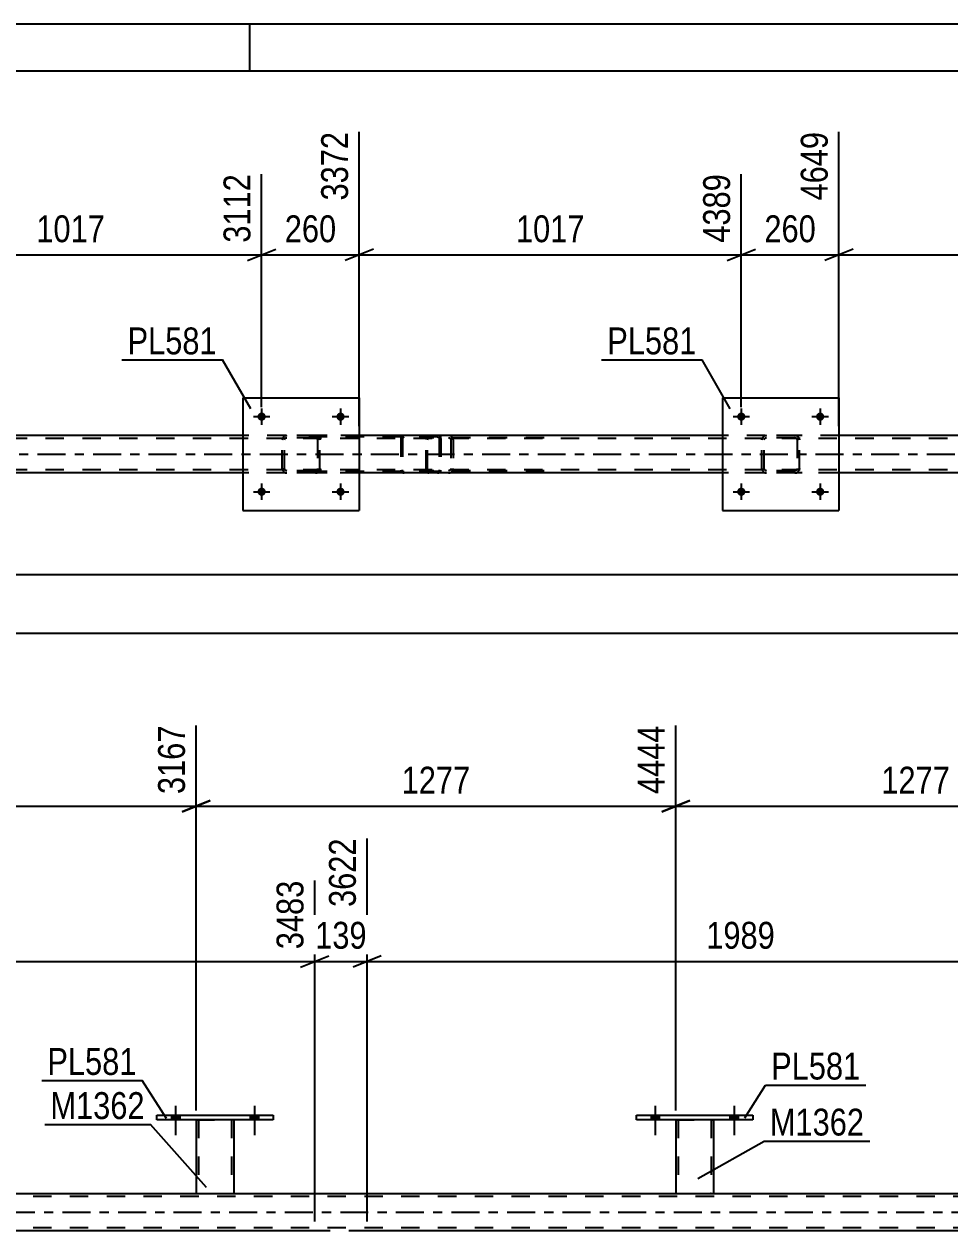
# Model space of a CAD drawing. Header units: millimetres. Extents: x 0 to 841, y 0 to 594.
# Drawn here: x 187 to 285.6, y 465.4 to 594 of the extents above; entities that cross this region are included whole.
import ezdxf

# ---------------------------------------------------------------- set-up
doc = ezdxf.new("R2010")
doc.units = ezdxf.units.MM
doc.linetypes.add('DXK_LINE_DOT2', pattern=[3.9198, 1.9599, -1.9599])
doc.linetypes.add('DXK_LINE_DOT3', pattern=[5.9187, 2.979, -0.9799, 0.9799, -0.9799])
doc.styles.add('Arial Narrow', font='ARIALN.TTF', dxfattribs={"height": 0.2})

# ---------------------------------------------------------------- blocks, each defined once
blk = doc.blocks.new('Unknown-318885092-1133')
at = {"color": 5, "linetype": 'Continuous'}
for p, q in [((841, 594), (0, 594)), ((211, 589), (211, 594)), ((836, 589), (5, 589))]:
    blk.add_line(p, q, dxfattribs=at)
blk = doc.blocks.new('Part-318885092-2920 - 2837')
at = {"color": 7, "linetype": 'DXK_LINE_DOT2'}
for p, q in [((265.55, 549.69), (265.59, 549.87)), ((265.59, 549.87), (265.55, 549.69)), ((265.55, 546.65), (265.55, 549.69)), ((265.79, 549.69), (265.81, 549.78)), ((265.79, 546.65), (265.79, 549.69)), ((265.81, 549.78), (265.86, 549.86)), ((265.85, 550.13), (266.03, 550.17)), ((266.03, 550.17), (265.85, 550.13)), ((265.86, 549.86), (265.94, 549.91)), ((265.94, 549.91), (266.03, 549.93)), ((269.07, 550.17), (266.03, 550.17)), ((269.07, 549.93), (266.03, 549.93)), ((269.07, 550.17), (269.25, 550.13)), ((269.25, 550.13), (269.07, 550.17)), ((269.07, 549.93), (269.16, 549.91)), ((269.16, 549.91), (269.24, 549.86)), ((269.24, 549.86), (269.29, 549.78)), ((269.29, 549.78), (269.31, 549.69)), ((269.31, 549.69), (269.31, 546.65)), ((269.51, 549.87), (269.55, 549.69)), ((269.55, 549.69), (269.51, 549.87)), ((269.55, 546.65), (269.55, 549.69)), ((265.59, 546.46), (265.55, 546.65)), ((265.55, 546.65), (265.59, 546.46)), ((265.81, 546.55), (265.79, 546.65)), ((265.86, 546.48), (265.81, 546.55)), ((269.29, 546.55), (269.24, 546.48)), ((269.31, 546.65), (269.29, 546.55)), ((269.55, 546.65), (269.51, 546.46)), ((269.51, 546.46), (269.55, 546.65)), ((266.03, 546.17), (265.85, 546.2)), ((265.85, 546.2), (266.03, 546.17)), ((265.94, 546.42), (265.86, 546.48)), ((266.03, 546.41), (265.94, 546.42)), ((269.07, 546.41), (266.03, 546.41)), ((269.07, 546.17), (266.03, 546.17)), ((269.16, 546.42), (269.07, 546.41)), ((269.25, 546.2), (269.07, 546.17)), ((269.07, 546.17), (269.25, 546.2)), ((269.24, 546.48), (269.16, 546.42))]:
    blk.add_line(p, q, dxfattribs=at)
at = {"color": 7, "linetype": 'DXK_LINE_DOT3'}
blk.add_line((267.55, 548.17), (267.55, 548.17), dxfattribs=at)
at = {"color": 7, "linetype": 'DXK_LINE_DOT2'}
for centre, start, end in [((266.03, 549.69), 112.5, 157.5), ((266.03, 549.69), 112.5, 157.5), ((269.07, 549.69), 22.5, 67.5), ((269.07, 549.69), 22.5, 67.5), ((266.03, 546.65), 202.5, 247.5), ((266.03, 546.65), 202.5, 247.5), ((269.07, 546.65), 292.5, 337.5), ((269.07, 546.65), 292.5, 337.5)]:
    blk.add_arc(centre, 0.48, start, end, dxfattribs=at)
blk = doc.blocks.new('Part-318885092-2925 - 2837')
at = {"color": 2, "linetype": 'Continuous'}
for p, q in [((261.35, 554.17), (261.35, 542.17)), ((261.35, 554.17), (273.75, 554.17)), ((273.75, 554.17), (273.75, 542.17)), ((261.35, 542.17), (273.75, 542.17))]:
    blk.add_line(p, q, dxfattribs=at)
blk = doc.blocks.new('Part-318885092-2926 - 2837')
at = {"color": 7, "linetype": 'DXK_LINE_DOT2'}
for p, q in [((214.47, 549.69), (214.51, 549.87)), ((214.51, 549.87), (214.47, 549.69)), ((214.47, 546.65), (214.47, 549.69)), ((214.71, 549.69), (214.73, 549.78)), ((214.71, 546.65), (214.71, 549.69)), ((214.73, 549.78), (214.78, 549.86)), ((214.76, 550.13), (214.95, 550.17)), ((214.95, 550.17), (214.76, 550.13)), ((214.78, 549.86), (214.86, 549.91)), ((214.86, 549.91), (214.95, 549.93)), ((217.99, 550.17), (214.95, 550.17)), ((217.99, 549.93), (214.95, 549.93)), ((217.99, 550.17), (218.17, 550.13)), ((218.17, 550.13), (217.99, 550.17)), ((217.99, 549.93), (218.08, 549.91)), ((218.08, 549.91), (218.16, 549.86)), ((218.16, 549.86), (218.21, 549.78)), ((218.21, 549.78), (218.23, 549.69)), ((218.23, 549.69), (218.23, 546.65)), ((218.43, 549.87), (218.47, 549.69)), ((218.47, 549.69), (218.43, 549.87)), ((218.47, 546.65), (218.47, 549.69)), ((214.51, 546.46), (214.47, 546.65)), ((214.47, 546.65), (214.51, 546.46)), ((214.73, 546.55), (214.71, 546.65)), ((214.78, 546.48), (214.73, 546.55)), ((218.21, 546.55), (218.16, 546.48)), ((218.23, 546.65), (218.21, 546.55)), ((218.47, 546.65), (218.43, 546.46)), ((218.43, 546.46), (218.47, 546.65)), ((214.95, 546.17), (214.76, 546.2)), ((214.76, 546.2), (214.95, 546.17)), ((214.86, 546.42), (214.78, 546.48)), ((214.95, 546.41), (214.86, 546.42)), ((217.99, 546.41), (214.95, 546.41)), ((217.99, 546.17), (214.95, 546.17)), ((218.08, 546.42), (217.99, 546.41)), ((218.17, 546.2), (217.99, 546.17)), ((217.99, 546.17), (218.17, 546.2)), ((218.16, 546.48), (218.08, 546.42))]:
    blk.add_line(p, q, dxfattribs=at)
at = {"color": 7, "linetype": 'DXK_LINE_DOT3'}
blk.add_line((216.47, 548.17), (216.47, 548.17), dxfattribs=at)
at = {"color": 7, "linetype": 'DXK_LINE_DOT2'}
for centre, start, end in [((214.95, 549.69), 112.5, 157.5), ((214.95, 549.69), 112.5, 157.5), ((217.99, 549.69), 22.5, 67.5), ((217.99, 549.69), 22.5, 67.5), ((214.95, 546.65), 202.5, 247.5), ((214.95, 546.65), 202.5, 247.5), ((217.99, 546.65), 292.5, 337.5), ((217.99, 546.65), 292.5, 337.5)]:
    blk.add_arc(centre, 0.48, start, end, dxfattribs=at)
blk = doc.blocks.new('Part-318885092-2931 - 2837')
at = {"color": 2, "linetype": 'Continuous'}
for p, q in [((210.27, 554.17), (210.27, 542.17)), ((210.27, 554.17), (222.67, 554.17)), ((222.67, 554.17), (222.67, 542.17)), ((210.27, 542.17), (222.67, 542.17))]:
    blk.add_line(p, q, dxfattribs=at)
blk = doc.blocks.new('Bolt-318885092-2889 - 2837')
at = {"linetype": 'Continuous'}
for points in [[(263.79, 544.17, -1), (262.91, 544.17, -1)], [(272.19, 544.17, -1), (271.31, 544.17, -1)]]:
    blk.add_hatch(color=1, dxfattribs=at).paths.add_polyline_path(points)
at = {"color": 1, "linetype": 'Continuous'}
for p, q in [((262.47, 544.17), (264.23, 544.17)), ((263.35, 545.05), (263.35, 543.29)), ((270.87, 544.17), (272.63, 544.17)), ((271.75, 545.05), (271.75, 543.29))]:
    blk.add_line(p, q, dxfattribs=at)
blk = doc.blocks.new('Bolt-318885092-2890 - 2837')
at = {"linetype": 'Continuous'}
for points in [[(263.79, 552.17, -1), (262.91, 552.17, -1)], [(272.19, 552.17, -1), (271.31, 552.17, -1)]]:
    blk.add_hatch(color=1, dxfattribs=at).paths.add_polyline_path(points)
at = {"color": 1, "linetype": 'Continuous'}
for p, q in [((263.35, 553.05), (263.35, 551.29)), ((271.75, 553.05), (271.75, 551.29)), ((262.47, 552.17), (264.23, 552.17)), ((270.87, 552.17), (272.63, 552.17))]:
    blk.add_line(p, q, dxfattribs=at)
blk = doc.blocks.new('Bolt-318885092-2891 - 2837')
at = {"linetype": 'Continuous'}
for points in [[(212.71, 544.17, -1), (211.83, 544.17, -1)], [(221.11, 544.17, -1), (220.23, 544.17, -1)]]:
    blk.add_hatch(color=1, dxfattribs=at).paths.add_polyline_path(points)
at = {"color": 1, "linetype": 'Continuous'}
for p, q in [((211.39, 544.17), (213.15, 544.17)), ((212.27, 545.05), (212.27, 543.29)), ((219.79, 544.17), (221.55, 544.17)), ((220.67, 545.05), (220.67, 543.29))]:
    blk.add_line(p, q, dxfattribs=at)
blk = doc.blocks.new('Bolt-318885092-2892 - 2837')
at = {"linetype": 'Continuous'}
for points in [[(212.71, 552.17, -1), (211.83, 552.17, -1)], [(221.11, 552.17, -1), (220.23, 552.17, -1)]]:
    blk.add_hatch(color=1, dxfattribs=at).paths.add_polyline_path(points)
at = {"color": 1, "linetype": 'Continuous'}
for p, q in [((212.27, 553.05), (212.27, 551.29)), ((220.67, 553.05), (220.67, 551.29)), ((211.39, 552.17), (213.15, 552.17)), ((219.79, 552.17), (221.55, 552.17))]:
    blk.add_line(p, q, dxfattribs=at)
blk = doc.blocks.new('Part-318885092-2957 - 2837')
at = {"color": 7, "linetype": 'DXK_LINE_DOT2'}
for p, q in [((231.01, 550.17), (215.53, 550.17)), ((231.01, 550.01), (215.53, 550.01)), ((227.12, 549.97), (227.09, 549.85)), ((227.09, 549.85), (227.09, 546.49)), ((227.26, 549.85), (227.28, 549.91)), ((227.26, 549.85), (227.26, 546.49)), ((227.28, 549.91), (227.31, 549.96)), ((227.43, 550.17), (227.3, 550.14)), ((227.31, 549.96), (227.37, 549.99)), ((227.37, 549.99), (227.43, 550.01)), ((231.14, 550.14), (231.01, 550.17)), ((231.01, 550.01), (231.07, 549.99)), ((231.07, 549.99), (231.1, 549.98)), ((231.1, 549.98), (231.13, 549.96)), ((231.13, 549.96), (231.17, 549.91)), ((231.17, 549.91), (231.18, 549.85)), ((231.18, 549.85), (231.18, 546.49)), ((231.35, 549.85), (231.32, 549.97)), ((231.35, 549.85), (231.35, 546.49)), ((231.01, 546.33), (215.53, 546.33)), ((231.01, 546.17), (215.53, 546.17)), ((227.09, 546.49), (227.12, 546.36)), ((227.28, 546.43), (227.26, 546.49)), ((227.31, 546.37), (227.28, 546.43)), ((227.3, 546.19), (227.43, 546.17)), ((227.31, 546.37), (227.34, 546.35)), ((227.34, 546.35), (227.37, 546.34)), ((227.37, 546.34), (227.43, 546.33)), ((231.07, 546.34), (231.01, 546.33)), ((231.01, 546.17), (231.14, 546.19)), ((231.13, 546.37), (231.07, 546.34)), ((231.17, 546.43), (231.13, 546.37)), ((231.18, 546.49), (231.17, 546.43)), ((231.32, 546.36), (231.35, 546.49))]:
    blk.add_line(p, q, dxfattribs=at)
for centre, start, end in [((227.42, 549.83), 110.7583, 155.68), ((231.02, 549.83), 24.32, 69.2417), ((227.42, 546.5), 204.32, 249.2417), ((231.02, 546.5), 290.7583, 335.68)]:
    blk.add_arc(centre, 0.331, start, end, dxfattribs=at)
blk = doc.blocks.new('Part-318885092-2997 - 2837')
at = {"color": 7, "linetype": 'DXK_LINE_DOT2'}
for p, q in [((229.82, 549.87), (229.8, 549.69)), ((229.8, 546.65), (229.8, 549.69)), ((229.88, 550.03), (229.82, 549.87)), ((229.97, 550.13), (229.88, 550.03)), ((229.94, 549.69), (229.95, 549.78)), ((229.94, 546.65), (229.94, 549.69)), ((229.95, 549.78), (229.98, 549.86)), ((230.07, 550.17), (229.97, 550.13)), ((229.98, 549.86), (230.02, 549.91)), ((230.02, 549.91), (230.07, 549.93)), ((242.35, 550.17), (230.07, 550.17)), ((242.35, 549.93), (230.07, 549.93)), ((231.35, 549.93), (231.35, 550.17)), ((232.36, 550.13), (232.16, 550.17)), ((232.16, 549.93), (232.26, 549.91)), ((232.26, 549.91), (232.34, 549.86)), ((232.34, 549.86), (232.4, 549.78)), ((232.4, 549.78), (232.42, 549.69)), ((232.42, 549.69), (232.42, 546.65)), ((232.65, 549.77), (232.63, 549.87)), ((232.67, 549.69), (232.65, 549.77)), ((232.67, 549.69), (232.67, 546.65)), ((229.82, 546.46), (229.8, 546.65)), ((229.95, 546.55), (229.94, 546.65)), ((229.98, 546.48), (229.95, 546.55)), ((232.4, 546.55), (232.34, 546.48)), ((232.42, 546.65), (232.4, 546.55)), ((232.63, 546.46), (232.65, 546.56)), ((232.65, 546.56), (232.67, 546.65)), ((229.87, 546.34), (229.82, 546.46)), ((229.88, 546.31), (229.87, 546.34)), ((229.88, 546.31), (229.97, 546.2)), ((229.97, 546.2), (230.07, 546.17)), ((230.02, 546.42), (229.98, 546.48)), ((230.07, 546.41), (230.02, 546.42)), ((242.35, 546.41), (230.07, 546.41)), ((242.35, 546.17), (230.07, 546.17)), ((231.35, 546.17), (231.35, 546.41)), ((232.26, 546.42), (232.16, 546.41)), ((232.16, 546.17), (232.36, 546.2)), ((232.34, 546.48), (232.26, 546.42))]:
    blk.add_line(p, q, dxfattribs=at)
for centre, start, end in [((232.18, 549.67), 23.8494, 68.8059), ((232.18, 546.66), 291.1941, 336.1506)]:
    blk.add_arc(centre, 0.492, start, end, dxfattribs=at)
blk = doc.blocks.new('Part-318885092-3047 - 2837')
at = {"color": 7, "linetype": 'DXK_LINE_DOT2'}
for p, q in [((751.75, 549.85), (87.78, 549.85)), ((222.67, 550.17), (210.27, 550.17)), ((273.75, 550.17), (261.35, 550.17)), ((751.75, 546.49), (87.78, 546.49)), ((751.75, 546.17), (108.11, 546.17)), ((222.67, 546.17), (210.27, 546.17)), ((273.75, 546.17), (261.35, 546.17))]:
    blk.add_line(p, q, dxfattribs=at)
at = {"color": 2, "linetype": 'Continuous'}
for p, q in [((210.27, 550.17), (171.59, 550.17)), ((261.35, 550.17), (222.67, 550.17)), ((312.43, 550.17), (273.75, 550.17)), ((210.27, 546.17), (171.59, 546.17)), ((261.35, 546.17), (222.67, 546.17)), ((312.43, 546.17), (273.75, 546.17))]:
    blk.add_line(p, q, dxfattribs=at)
at = {"color": 7, "linetype": 'DXK_LINE_DOT3'}
blk.add_line((87.78, 548.17), (751.75, 548.17), dxfattribs=at)
blk = doc.blocks.new('Part-318885092-4238 - 3819')
at = {"color": 2, "linetype": 'Continuous'}
for p, q in [((252.18, 477.72), (264.58, 477.72)), ((252.18, 477.24), (252.18, 477.72)), ((264.58, 477.24), (252.18, 477.24)), ((264.58, 477.72), (264.58, 477.24))]:
    blk.add_line(p, q, dxfattribs=at)
blk = doc.blocks.new('Bolt-318885092-4096 - 3819')
at = {"linetype": 'Continuous'}
for points in [[(202.66, 477.24), (203.54, 477.24), (203.54, 477.72), (202.66, 477.72)], [(211.06, 477.24), (211.94, 477.24), (211.94, 477.72), (211.06, 477.72)]]:
    blk.add_hatch(color=1, dxfattribs=at).paths.add_polyline_path(points)
at = {"color": 1, "linetype": 'Continuous'}
for p, q in [((203.1, 478.72), (203.1, 475.6)), ((211.5, 478.72), (211.5, 475.6)), ((202.66, 477.72), (202.66, 477.24)), ((203.54, 477.72), (203.54, 477.24)), ((211.06, 477.72), (211.06, 477.24)), ((211.94, 477.72), (211.94, 477.24))]:
    blk.add_line(p, q, dxfattribs=at)
blk = doc.blocks.new('Part-318885092-3886 - 3819')
at = {"color": 2, "linetype": 'Continuous'}
for p, q in [((78.6, 469.4), (742.58, 469.4)), ((217.92, 465.4), (138.36, 465.4)), ((303.06, 465.4), (223.5, 465.4))]:
    blk.add_line(p, q, dxfattribs=at)
at = {"color": 7, "linetype": 'DXK_LINE_DOT2'}
for p, q in [((742.58, 469.08), (78.6, 469.08)), ((742.58, 465.72), (78.6, 465.72)), ((223.5, 465.4), (217.92, 465.4))]:
    blk.add_line(p, q, dxfattribs=at)
at = {"color": 7, "linetype": 'DXK_LINE_DOT3'}
blk.add_line((78.6, 467.4), (742.58, 467.4), dxfattribs=at)
blk = doc.blocks.new('Part-318885092-4061 - 3819')
at = {"color": 2, "linetype": 'Continuous'}
for p, q in [((256.38, 477.24), (256.38, 469.4)), ((260.38, 477.24), (260.38, 469.4)), ((256.38, 469.4), (260.38, 469.4))]:
    blk.add_line(p, q, dxfattribs=at)
at = {"color": 7, "linetype": 'DXK_LINE_DOT2'}
for p, q in [((256.38, 477.24), (260.38, 477.24)), ((256.38, 477.24), (256.38, 477.24)), ((256.38, 477.24), (256.38, 477.24)), ((256.62, 477.24), (256.62, 469.4)), ((260.14, 477.24), (260.14, 469.4)), ((260.38, 477.24), (260.38, 477.24)), ((260.38, 477.24), (260.38, 477.24)), ((260.12, 469.4), (260.08, 469.4)), ((260.08, 469.4), (260.12, 469.4)), ((260.14, 469.4), (260.12, 469.4)), ((260.12, 469.4), (260.14, 469.4))]:
    blk.add_line(p, q, dxfattribs=at)
blk = doc.blocks.new('Bolt-318885092-4077 - 3819')
at = {"linetype": 'Continuous'}
for points in [[(202.66, 477.24), (203.54, 477.24), (203.54, 477.72), (202.66, 477.72)], [(211.06, 477.24), (211.94, 477.24), (211.94, 477.72), (211.06, 477.72)]]:
    blk.add_hatch(color=1, dxfattribs=at).paths.add_polyline_path(points)
at = {"color": 1, "linetype": 'Continuous'}
for p, q in [((203.1, 478.72), (203.1, 475.6)), ((211.5, 478.72), (211.5, 475.6)), ((202.66, 477.72), (202.66, 477.24)), ((203.54, 477.72), (203.54, 477.24)), ((211.06, 477.72), (211.06, 477.24)), ((211.94, 477.72), (211.94, 477.24))]:
    blk.add_line(p, q, dxfattribs=at)
blk = doc.blocks.new('Part-318885092-4207 - 3819')
at = {"color": 2, "linetype": 'Continuous'}
for p, q in [((205.3, 477.24), (205.3, 469.4)), ((209.3, 477.24), (209.3, 469.4)), ((205.3, 469.4), (209.3, 469.4))]:
    blk.add_line(p, q, dxfattribs=at)
at = {"color": 7, "linetype": 'DXK_LINE_DOT2'}
for p, q in [((205.3, 477.24), (209.3, 477.24)), ((205.3, 477.24), (205.3, 477.24)), ((205.3, 477.24), (205.3, 477.24)), ((205.54, 477.24), (205.54, 469.4)), ((209.06, 477.24), (209.06, 469.4)), ((209.3, 477.24), (209.3, 477.24)), ((209.3, 477.24), (209.3, 477.24)), ((209, 469.4), (209.04, 469.4)), ((209, 469.4), (209.04, 469.4)), ((209.04, 469.4), (209.06, 469.4)), ((209.04, 469.4), (209.06, 469.4))]:
    blk.add_line(p, q, dxfattribs=at)
blk = doc.blocks.new('Part-318885092-4212 - 3819')
at = {"color": 2, "linetype": 'Continuous'}
for p, q in [((201.1, 477.72), (213.5, 477.72)), ((201.1, 477.24), (201.1, 477.72)), ((213.5, 477.24), (201.1, 477.24)), ((213.5, 477.72), (213.5, 477.24))]:
    blk.add_line(p, q, dxfattribs=at)
blk = doc.blocks.new('Bolt-318885092-4250 - 3819')
at = {"linetype": 'Continuous'}
for points in [[(253.74, 477.24), (254.62, 477.24), (254.62, 477.72), (253.74, 477.72)], [(262.14, 477.24), (263.02, 477.24), (263.02, 477.72), (262.14, 477.72)]]:
    blk.add_hatch(color=1, dxfattribs=at).paths.add_polyline_path(points)
at = {"color": 1, "linetype": 'Continuous'}
for p, q in [((254.18, 478.72), (254.18, 475.6)), ((262.58, 478.72), (262.58, 475.6)), ((253.74, 477.72), (253.74, 477.24)), ((254.62, 477.72), (254.62, 477.24)), ((262.14, 477.72), (262.14, 477.24)), ((263.02, 477.72), (263.02, 477.24))]:
    blk.add_line(p, q, dxfattribs=at)
blk = doc.blocks.new('Bolt-318885092-4251 - 3819')
at = {"linetype": 'Continuous'}
for points in [[(253.74, 477.24), (254.62, 477.24), (254.62, 477.72), (253.74, 477.72)], [(262.14, 477.24), (263.02, 477.24), (263.02, 477.72), (262.14, 477.72)]]:
    blk.add_hatch(color=1, dxfattribs=at).paths.add_polyline_path(points)
at = {"color": 1, "linetype": 'Continuous'}
for p, q in [((254.18, 478.72), (254.18, 475.6)), ((262.58, 478.72), (262.58, 475.6)), ((253.74, 477.72), (253.74, 477.24)), ((254.62, 477.72), (254.62, 477.24)), ((262.14, 477.72), (262.14, 477.24)), ((263.02, 477.72), (263.02, 477.24))]:
    blk.add_line(p, q, dxfattribs=at)
blk = doc.blocks.new('StraightDimension-318885092-3080 - 2837')
at = {"color": 7, "linetype": 'Continuous'}
blk.add_line((87.14, 529.08), (794.31, 529.08), dxfattribs=at)
blk = doc.blocks.new('StraightDimension-318885092-3557 - 2837')
at = {"color": 7, "linetype": 'Continuous'}
for p, q in [((273.75, 551.17), (273.75, 582.52)), ((314.43, 553.17), (314.43, 578.02)), ((275.25, 570.01), (272.25, 568.81)), ((312.93, 568.81), (315.93, 570.01)), ((273.75, 569.41), (314.43, 569.41))]:
    blk.add_line(p, q, dxfattribs=at)
at = {"color": 0}
blk.add_wipeout([(298.35, 570.16), (298.35, 574.36), (289.83, 574.36), (289.83, 570.16)], dxfattribs=at)
at = {"color": 3, "style": 'Arial Narrow'}
blk.add_text('1017', height=2.863, dxfattribs=at).set_placement((290.43, 570.76))
at = {"color": 0, "linetype": 'Continuous'}
blk.add_wipeout([(313.83, 578.62), (309.63, 578.62), (309.63, 570.11), (313.83, 570.11)], dxfattribs=at)
at = {"color": 3, "linetype": 'Continuous', "style": 'Arial Narrow'}
blk.add_text('5666', height=2.863, rotation=90.0002, dxfattribs=at).set_placement((313.23, 570.71))
blk = doc.blocks.new('StraightDimension-318885092-3477 - 2837')
at = {"color": 7, "linetype": 'Continuous'}
for p, q in [((171.59, 551.17), (171.59, 582.52)), ((212.27, 553.17), (212.27, 578.02)), ((173.09, 570.01), (170.09, 568.81)), ((210.77, 568.81), (213.77, 570.01)), ((171.59, 569.41), (212.27, 569.41))]:
    blk.add_line(p, q, dxfattribs=at)
at = {"color": 0}
blk.add_wipeout([(196.18, 570.16), (196.18, 574.36), (187.67, 574.36), (187.67, 570.16)], dxfattribs=at)
at = {"color": 3, "style": 'Arial Narrow'}
blk.add_text('1017', height=2.863, dxfattribs=at).set_placement((188.27, 570.76))
at = {"color": 0, "linetype": 'Continuous'}
blk.add_wipeout([(211.67, 578.62), (207.47, 578.62), (207.47, 570.11), (211.67, 570.11)], dxfattribs=at)
at = {"color": 3, "linetype": 'Continuous', "style": 'Arial Narrow'}
blk.add_text('3112', height=2.863, rotation=90.0002, dxfattribs=at).set_placement((211.07, 570.71))
blk = doc.blocks.new('StraightDimension-318885092-3497 - 2837')
at = {"color": 7, "linetype": 'Continuous'}
for p, q in [((222.67, 551.17), (222.67, 582.52)), ((212.27, 553.17), (212.27, 578.02)), ((210.77, 568.81), (213.77, 570.01)), ((224.17, 570.01), (221.17, 568.81)), ((212.27, 569.41), (222.67, 569.41))]:
    blk.add_line(p, q, dxfattribs=at)
at = {"color": 0}
blk.add_wipeout([(220.81, 570.16), (220.81, 574.36), (214.13, 574.36), (214.13, 570.16)], dxfattribs=at)
at = {"color": 3, "style": 'Arial Narrow'}
blk.add_text('260', height=2.863, dxfattribs=at).set_placement((214.73, 570.76))
at = {"color": 0, "linetype": 'Continuous'}
blk.add_wipeout([(222.07, 583.12), (217.87, 583.12), (217.87, 574.61), (222.07, 574.61)], dxfattribs=at)
at = {"color": 3, "linetype": 'Continuous', "style": 'Arial Narrow'}
blk.add_text('3372', height=2.863, rotation=90.0002, dxfattribs=at).set_placement((221.47, 575.21))
blk = doc.blocks.new('StraightDimension-318885092-3517 - 2837')
at = {"color": 7, "linetype": 'Continuous'}
for p, q in [((222.67, 551.17), (222.67, 582.52)), ((263.35, 553.17), (263.35, 578.02)), ((224.17, 570.01), (221.17, 568.81)), ((261.85, 568.81), (264.85, 570.01)), ((222.67, 569.41), (263.35, 569.41))]:
    blk.add_line(p, q, dxfattribs=at)
at = {"color": 0}
blk.add_wipeout([(247.27, 570.16), (247.27, 574.36), (238.75, 574.36), (238.75, 570.16)], dxfattribs=at)
at = {"color": 3, "style": 'Arial Narrow'}
blk.add_text('1017', height=2.863, dxfattribs=at).set_placement((239.35, 570.76))
at = {"color": 0, "linetype": 'Continuous'}
blk.add_wipeout([(262.75, 578.62), (258.55, 578.62), (258.55, 570.11), (262.75, 570.11)], dxfattribs=at)
at = {"color": 3, "linetype": 'Continuous', "style": 'Arial Narrow'}
blk.add_text('4389', height=2.863, rotation=90.0002, dxfattribs=at).set_placement((262.15, 570.71))
blk = doc.blocks.new('StraightDimension-318885092-3537 - 2837')
at = {"color": 7, "linetype": 'Continuous'}
for p, q in [((273.75, 551.17), (273.75, 582.52)), ((263.35, 553.17), (263.35, 578.02)), ((261.85, 568.81), (264.85, 570.01)), ((275.25, 570.01), (272.25, 568.81)), ((263.35, 569.41), (273.75, 569.41))]:
    blk.add_line(p, q, dxfattribs=at)
at = {"color": 0}
blk.add_wipeout([(271.89, 570.16), (271.89, 574.36), (265.21, 574.36), (265.21, 570.16)], dxfattribs=at)
at = {"color": 3, "style": 'Arial Narrow'}
blk.add_text('260', height=2.863, dxfattribs=at).set_placement((265.81, 570.76))
at = {"color": 0, "linetype": 'Continuous'}
blk.add_wipeout([(273.15, 583.12), (268.95, 583.12), (268.95, 574.61), (273.15, 574.61)], dxfattribs=at)
at = {"color": 3, "linetype": 'Continuous', "style": 'Arial Narrow'}
blk.add_text('4649', height=2.863, rotation=90.0002, dxfattribs=at).set_placement((272.55, 575.21))
blk = doc.blocks.new('StraightDimension-318885092-3648 - 2837')
at = {"color": 7, "linetype": 'Continuous'}
blk.add_line((87.78, 535.34), (793.67, 535.34), dxfattribs=at)
blk = doc.blocks.new('StraightDimension-318885092-4586 - 3819')
at = {"color": 7, "linetype": 'Continuous'}
for p, q in [((138.36, 466.4), (138.36, 507.23)), ((217.92, 466.4), (217.92, 502.73)), ((139.86, 494.72), (136.86, 493.52)), ((138.36, 494.12), (217.92, 494.12)), ((216.42, 493.52), (219.42, 494.72))]:
    blk.add_line(p, q, dxfattribs=at)
at = {"color": 0}
blk.add_wipeout([(182.4, 494.87), (182.4, 499.07), (173.89, 499.07), (173.89, 494.87)], dxfattribs=at)
at = {"color": 3, "style": 'Arial Narrow'}
blk.add_text('1989', height=2.863, dxfattribs=at).set_placement((174.49, 495.47))
at = {"color": 0, "linetype": 'Continuous'}
blk.add_wipeout([(217.32, 503.33), (213.12, 503.33), (213.12, 494.82), (217.32, 494.82)], dxfattribs=at)
at = {"color": 3, "linetype": 'Continuous', "style": 'Arial Narrow'}
blk.add_text('3483', height=2.863, rotation=90.0002, dxfattribs=at).set_placement((216.72, 495.42))
blk = doc.blocks.new('StraightDimension-318885092-5114 - 3819')
at = {"color": 7, "linetype": 'Continuous'}
for p, q in [((154.22, 478.24), (154.22, 519.26)), ((205.3, 478.24), (205.3, 519.26)), ((155.72, 511.25), (152.72, 510.05)), ((154.22, 510.65), (205.3, 510.65)), ((203.8, 510.05), (206.8, 511.25))]:
    blk.add_line(p, q, dxfattribs=at)
at = {"color": 0}
blk.add_wipeout([(184.01, 511.4), (184.01, 515.6), (175.5, 515.6), (175.5, 511.4)], dxfattribs=at)
at = {"color": 3, "style": 'Arial Narrow'}
blk.add_text('1277', height=2.863, dxfattribs=at).set_placement((176.1, 512))
at = {"color": 0, "linetype": 'Continuous'}
blk.add_wipeout([(204.7, 519.86), (200.5, 519.86), (200.5, 511.35), (204.7, 511.35)], dxfattribs=at)
at = {"color": 3, "linetype": 'Continuous', "style": 'Arial Narrow'}
blk.add_text('3167', height=2.863, rotation=90.0002, dxfattribs=at).set_placement((204.1, 511.95))
blk = doc.blocks.new('StraightDimension-318885092-5124 - 3819')
at = {"color": 7, "linetype": 'Continuous'}
for p, q in [((205.3, 478.24), (205.3, 519.26)), ((256.38, 478.24), (256.38, 519.26)), ((206.8, 511.25), (203.8, 510.05)), ((205.3, 510.65), (256.38, 510.65)), ((254.88, 510.05), (257.88, 511.25))]:
    blk.add_line(p, q, dxfattribs=at)
at = {"color": 0}
blk.add_wipeout([(235.09, 511.4), (235.09, 515.6), (226.58, 515.6), (226.58, 511.4)], dxfattribs=at)
at = {"color": 3, "style": 'Arial Narrow'}
blk.add_text('1277', height=2.863, dxfattribs=at).set_placement((227.18, 512))
at = {"color": 0, "linetype": 'Continuous'}
blk.add_wipeout([(255.78, 519.86), (251.58, 519.86), (251.58, 511.35), (255.78, 511.35)], dxfattribs=at)
at = {"color": 3, "linetype": 'Continuous', "style": 'Arial Narrow'}
blk.add_text('4444', height=2.863, rotation=90.0002, dxfattribs=at).set_placement((255.18, 511.95))
blk = doc.blocks.new('StraightDimension-318885092-5134 - 3819')
at = {"color": 7, "linetype": 'Continuous'}
for p, q in [((256.38, 478.24), (256.38, 519.26)), ((307.46, 478.24), (307.46, 519.26)), ((257.88, 511.25), (254.88, 510.05)), ((256.38, 510.65), (307.46, 510.65)), ((305.96, 510.05), (308.96, 511.25))]:
    blk.add_line(p, q, dxfattribs=at)
at = {"color": 0}
blk.add_wipeout([(286.17, 511.4), (286.17, 515.6), (277.66, 515.6), (277.66, 511.4)], dxfattribs=at)
at = {"color": 3, "style": 'Arial Narrow'}
blk.add_text('1277', height=2.863, dxfattribs=at).set_placement((278.26, 512))
at = {"color": 0, "linetype": 'Continuous'}
blk.add_wipeout([(306.86, 519.86), (302.66, 519.86), (302.66, 511.35), (306.86, 511.35)], dxfattribs=at)
at = {"color": 3, "linetype": 'Continuous', "style": 'Arial Narrow'}
blk.add_text('5721', height=2.863, rotation=90.0002, dxfattribs=at).set_placement((306.26, 511.95))
blk = doc.blocks.new('StraightDimension-318885092-4548 - 3819')
at = {"color": 7, "linetype": 'Continuous'}
for p, q in [((223.5, 466.4), (223.5, 507.23)), ((303.06, 466.4), (303.06, 502.73)), ((225, 494.72), (222, 493.52)), ((223.5, 494.12), (303.06, 494.12)), ((301.56, 493.52), (304.56, 494.72))]:
    blk.add_line(p, q, dxfattribs=at)
at = {"color": 0}
blk.add_wipeout([(267.53, 494.87), (267.53, 499.07), (259.02, 499.07), (259.02, 494.87)], dxfattribs=at)
at = {"color": 3, "style": 'Arial Narrow'}
blk.add_text('1989', height=2.863, dxfattribs=at).set_placement((259.62, 495.47))
at = {"color": 0, "linetype": 'Continuous'}
blk.add_wipeout([(302.46, 503.33), (298.26, 503.33), (298.26, 494.82), (302.46, 494.82)], dxfattribs=at)
at = {"color": 3, "linetype": 'Continuous', "style": 'Arial Narrow'}
blk.add_text('5611', height=2.863, rotation=90.0002, dxfattribs=at).set_placement((301.86, 495.42))
blk = doc.blocks.new('StraightDimension-318885092-4567 - 3819')
at = {"color": 7, "linetype": 'Continuous'}
for p, q in [((223.5, 466.4), (223.5, 507.23)), ((217.92, 466.4), (217.92, 502.73)), ((216.42, 493.52), (219.42, 494.72)), ((217.92, 494.12), (223.5, 494.12)), ((225, 494.72), (222, 493.52))]:
    blk.add_line(p, q, dxfattribs=at)
at = {"color": 0}
blk.add_wipeout([(224.05, 494.87), (224.05, 499.07), (217.37, 499.07), (217.37, 494.87)], dxfattribs=at)
at = {"color": 3, "style": 'Arial Narrow'}
blk.add_text('139', height=2.863, dxfattribs=at).set_placement((217.97, 495.47))
at = {"color": 0, "linetype": 'Continuous'}
blk.add_wipeout([(222.9, 507.83), (218.7, 507.83), (218.7, 499.32), (222.9, 499.32)], dxfattribs=at)
at = {"color": 3, "linetype": 'Continuous', "style": 'Arial Narrow'}
blk.add_text('3622', height=2.863, rotation=90.0002, dxfattribs=at).set_placement((222.3, 499.92))
blk = doc.blocks.new('Mark-318885092-2921 - 2837')
at = {"color": 0}
blk.add_wipeout([(258.58, 558.81), (258.58, 561.81), (249.08, 561.81), (249.08, 558.81)], dxfattribs=at)
blk.add_wipeout([(258.58, 558.81), (258.58, 561.81), (249.08, 561.81), (249.08, 558.81)], dxfattribs=at)
at = {"color": 30, "linetype": 'Continuous'}
for p in [(248.48, 558.21), (262.18, 553.02)]:
    blk.add_line(p, (259.18, 558.21), dxfattribs=at)
at = {"color": 3, "style": 'Arial Narrow'}
blk.add_text('PL581', height=2.863, dxfattribs=at).set_placement((249.08, 558.81))
blk = doc.blocks.new('Mark-318885092-2927 - 2837')
at = {"color": 0}
blk.add_wipeout([(207.5, 558.81), (207.5, 561.81), (197.99, 561.81), (197.99, 558.81)], dxfattribs=at)
blk.add_wipeout([(207.5, 558.81), (207.5, 561.81), (197.99, 561.81), (197.99, 558.81)], dxfattribs=at)
at = {"color": 30, "linetype": 'Continuous'}
for p in [(197.39, 558.21), (211.1, 553.02)]:
    blk.add_line(p, (208.1, 558.21), dxfattribs=at)
at = {"color": 3, "style": 'Arial Narrow'}
blk.add_text('PL581', height=2.863, dxfattribs=at).set_placement((197.99, 558.81))
blk = doc.blocks.new('Mark-318885092-4234 - 3819')
at = {"color": 0}
blk.add_wipeout([(276.03, 481.53), (276.03, 484.53), (266.53, 484.53), (266.53, 481.53)], dxfattribs=at)
blk.add_wipeout([(276.03, 481.53), (276.03, 484.53), (266.53, 484.53), (266.53, 481.53)], dxfattribs=at)
at = {"color": 30, "linetype": 'Continuous'}
for p, q in [((263.73, 477.44), (265.93, 480.93)), ((265.93, 480.93), (276.63, 480.93))]:
    blk.add_line(p, q, dxfattribs=at)
at = {"color": 3, "style": 'Arial Narrow'}
blk.add_text('PL581', height=2.863, dxfattribs=at).set_placement((266.53, 481.53))
blk = doc.blocks.new('Mark-318885092-4057 - 3819')
at = {"color": 0}
blk.add_wipeout([(276.44, 475.56), (276.44, 478.56), (266.39, 478.56), (266.39, 475.56)], dxfattribs=at)
blk.add_wipeout([(276.44, 475.56), (276.44, 478.56), (266.39, 478.56), (266.39, 475.56)], dxfattribs=at)
at = {"color": 30, "linetype": 'Continuous'}
for p, q in [((258.72, 470.97), (265.79, 474.96)), ((265.79, 474.96), (277.04, 474.96))]:
    blk.add_line(p, q, dxfattribs=at)
at = {"color": 3, "style": 'Arial Narrow'}
blk.add_text('M1362', height=2.863, dxfattribs=at).set_placement((266.39, 475.56))
blk = doc.blocks.new('Mark-318885092-4203 - 3819')
at = {"color": 0}
blk.add_wipeout([(199.82, 477.32), (199.82, 480.32), (189.77, 480.32), (189.77, 477.32)], dxfattribs=at)
blk.add_wipeout([(199.82, 477.32), (199.82, 480.32), (189.77, 480.32), (189.77, 477.32)], dxfattribs=at)
at = {"color": 30, "linetype": 'Continuous'}
for p in [(189.17, 476.72), (206.39, 470.01)]:
    blk.add_line(p, (200.42, 476.72), dxfattribs=at)
at = {"color": 3, "style": 'Arial Narrow'}
blk.add_text('M1362', height=2.863, dxfattribs=at).set_placement((189.77, 477.32))
blk = doc.blocks.new('Mark-318885092-4208 - 3819')
at = {"color": 0}
blk.add_wipeout([(198.95, 482.02), (198.95, 485.02), (189.45, 485.02), (189.45, 482.02)], dxfattribs=at)
blk.add_wipeout([(198.95, 482.02), (198.95, 485.02), (189.45, 485.02), (189.45, 482.02)], dxfattribs=at)
at = {"color": 30, "linetype": 'Continuous'}
for p in [(188.85, 481.42), (202.13, 477.38)]:
    blk.add_line(p, (199.55, 481.42), dxfattribs=at)
at = {"color": 3, "style": 'Arial Narrow'}
blk.add_text('PL581', height=2.863, dxfattribs=at).set_placement((189.45, 482.02))

msp = doc.modelspace()

# ---------------------------------------------------------------- block references
for name in ['Unknown-318885092-1133', 'Part-318885092-2931 - 2837', 'Bolt-318885092-2892 - 2837', 'Part-318885092-2925 - 2837', 'Bolt-318885092-2890 - 2837', 'Part-318885092-3047 - 2837', 'Part-318885092-2926 - 2837', 'Part-318885092-2957 - 2837', 'Part-318885092-2997 - 2837', 'Part-318885092-2920 - 2837', 'Bolt-318885092-2891 - 2837', 'Bolt-318885092-2889 - 2837', 'Bolt-318885092-4096 - 3819', 'Bolt-318885092-4077 - 3819', 'Bolt-318885092-4250 - 3819', 'Bolt-318885092-4251 - 3819', 'Part-318885092-4212 - 3819', 'Part-318885092-4207 - 3819', 'Part-318885092-4238 - 3819', 'Part-318885092-4061 - 3819', 'Part-318885092-3886 - 3819']:
    msp.add_blockref(name, (0, 0))

# ---------------------------------------------------------------- next in the draw order: block references
for name in ['StraightDimension-318885092-3477 - 2837', 'StraightDimension-318885092-3557 - 2837', 'StraightDimension-318885092-3080 - 2837', 'StraightDimension-318885092-4586 - 3819']:
    msp.add_blockref(name, (0, 0))

# ---------------------------------------------------------------- next in the draw order: block references
for name in ['StraightDimension-318885092-3497 - 2837', 'StraightDimension-318885092-3648 - 2837', 'StraightDimension-318885092-5114 - 3819']:
    msp.add_blockref(name, (0, 0))

# ---------------------------------------------------------------- next in the draw order: block references
for name in ['StraightDimension-318885092-3517 - 2837', 'Mark-318885092-2927 - 2837', 'StraightDimension-318885092-5124 - 3819']:
    msp.add_blockref(name, (0, 0))

# ---------------------------------------------------------------- next in the draw order: block references
for name in ['StraightDimension-318885092-3537 - 2837', 'StraightDimension-318885092-5134 - 3819', 'Mark-318885092-4203 - 3819']:
    msp.add_blockref(name, (0, 0))

# ---------------------------------------------------------------- next in the draw order: block references
for name in ['Mark-318885092-2921 - 2837', 'StraightDimension-318885092-4548 - 3819', 'Mark-318885092-4208 - 3819']:
    msp.add_blockref(name, (0, 0))

# ---------------------------------------------------------------- next in the draw order: block references
for name in ['StraightDimension-318885092-4567 - 3819', 'Mark-318885092-4234 - 3819']:
    msp.add_blockref(name, (0, 0))

# ---------------------------------------------------------------- next in the draw order: block references
msp.add_blockref('Mark-318885092-4057 - 3819', (0, 0))

doc.saveas('drawing.dxf')
